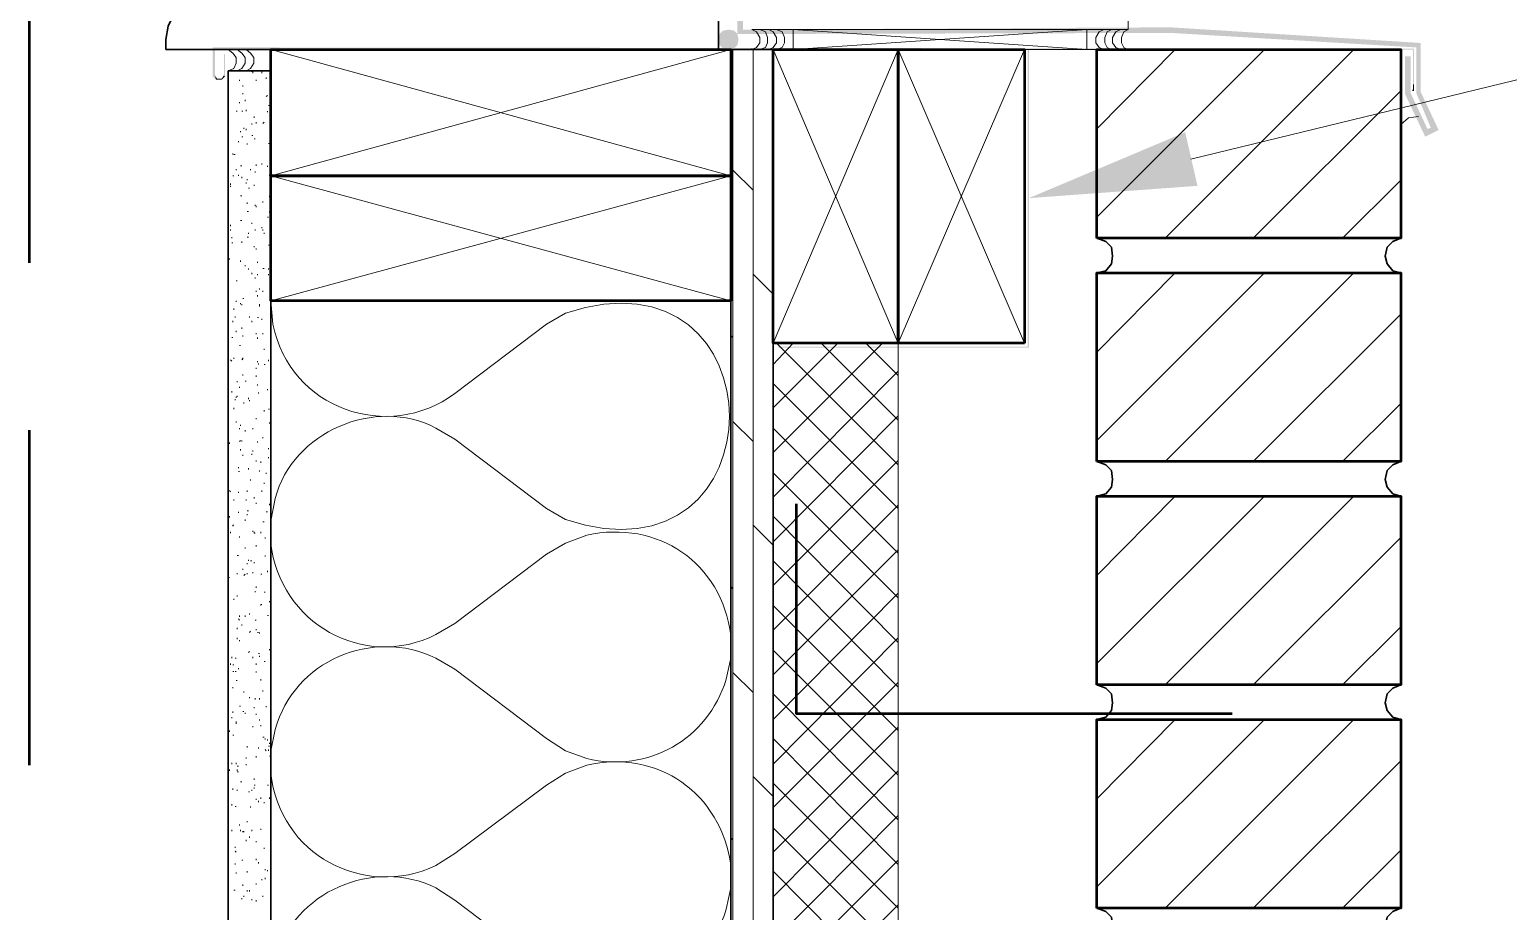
# Model space of a CAD drawing. Header units: inches. Extents: x 5 to 516, y -193 to 129.
# Drawn here: x 20.626 to 22.097, y -185.752 to -184.875 of the extents above; entities that cross this region are included whole.
import ezdxf

# ---------------------------------------------------------------- set-up
doc = ezdxf.new("R2010")
doc.units = ezdxf.units.IN
doc.header["$MEASUREMENT"] = 0
doc.layers.add('PDF7_Geometry', color=7, linetype='Continuous')
doc.layers.add('PDF7_Solid Fills', color=7, linetype='Continuous')

msp = doc.modelspace()

# ---------------------------------------------------------------- hatches: boundary and pattern name
at = {"layer": 'PDF7_Solid Fills', "transparency": 33554559}
for points in [[(21.3391066, -184.8135616), (21.3346622, -184.8091172), (21.3302179, -184.8135618), (21.3302181, -184.8791172), (21.7613292, -184.8780062), (21.7613301, -184.8724508), (21.3357745, -184.8746732), (21.3357745, -184.8157843), (21.3357711, -184.8157838), (21.3368822, -184.8135616), (21.3368844, -184.8135616)], [(21.3313303, -184.8846726), (21.3302192, -184.8791171), (21.3268848, -184.875784), (21.3213296, -184.8746731), (21.3157731, -184.8757841), (21.312441, -184.8791173), (21.3113299, -184.8846729), (21.312441, -184.890228), (21.3157744, -184.8935613), (21.3213287, -184.8946729), (21.326886, -184.8935617), (21.3302181, -184.890228)], [(21.7613298, -184.8724509), (21.7613298, -184.8780065), (22.0057742, -184.8924507), (22.0102187, -184.8880065)], [(20.8079967, -184.9213395), (20.8113301, -184.9246729), (20.8102189, -184.9202284), (20.8079967, -184.8924506)], [(21.8779945, -184.8935617), (20.8079967, -184.8924507), (20.8102189, -184.8935618), (21.8779945, -184.8946729)], [(21.8779974, -184.8935617), (21.8779974, -184.8946729), (22.0024418, -184.8946728), (22.0035529, -184.8935617)], [(22.0102176, -184.8880058), (22.0057732, -184.8924503), (22.0057733, -184.9380062), (22.0202178, -184.9724505), (22.016885, -184.9735614), (21.9946619, -184.9391177), (22.0146613, -184.9813396), (22.0279954, -184.9746728), (22.0102176, -184.9368947)], [(21.994664, -184.9391169), (22.0168863, -184.9735613), (22.0002196, -184.9380058), (22.000216, -184.938006), (22.0002169, -184.9013394), (21.9946604, -184.9013394), (21.9946604, -184.9391171)], [(20.8102166, -184.9202285), (20.8113277, -184.9246729), (20.8168843, -184.9246727), (20.8202186, -184.9213394), (20.8191075, -184.9202283), (20.8168854, -184.9235617), (20.8124388, -184.9235618)], [(21.3702165, -185.1902282), (21.3713276, -185.1913393), (21.6202176, -185.1913393), (21.6191054, -185.1902282)]]:
    msp.add_hatch(color=256, dxfattribs=at).paths.add_polyline_path(points)

# ---------------------------------------------------------------- linework, layer by layer
at = {"layer": 'PDF7_Geometry', "lineweight": 15}
for points in [[(21.3446625, -184.8746731), (21.719107, -184.8746731), (21.719107, -184.7080064), (21.719107, -183.165784)], [(21.7813267, -185.0035618), (24.501327, -184.3413396), (25.0024381, -184.3413396)], [(21.3446631, -184.8746728), (21.3491075, -184.876895), (21.3524409, -184.8824506), (21.3524409, -184.8880061), (21.3491075, -184.8924506), (21.3446631, -184.8946728), (21.3446631, -184.8935617)], [(21.3524394, -184.8946728), (21.357995, -184.8924506), (21.3602172, -184.8880061), (21.3602172, -184.8824506), (21.357995, -184.876895), (21.3524394, -184.8746728)], [(21.3613279, -184.8946728), (21.3657724, -184.8924506), (21.3691057, -184.8880061), (21.3691057, -184.8824506), (21.3657724, -184.876895), (21.3613279, -184.8746728)], [(21.3691043, -184.8946728), (21.3746598, -184.8924506), (21.376882, -184.8880061), (21.376882, -184.8824506), (21.3746598, -184.876895), (21.3691043, -184.8746728)], [(21.3857736, -184.8946731), (21.3857736, -184.8746731), (21.6779959, -184.8946731), (21.6779959, -184.8746731)], [(21.6779964, -184.8746731), (21.3857742, -184.8946731)], [(21.6946613, -184.8746731), (21.6902168, -184.8768953), (21.6868835, -184.8824508), (21.6868835, -184.8880064), (21.6902168, -184.8924508), (21.6946613, -184.8946731)], [(21.7024376, -184.8746731), (21.6979932, -184.8768953), (21.695771, -184.8824508), (21.695771, -184.8880064), (21.6979932, -184.8924508), (21.7024376, -184.8946731)], [(21.7113307, -184.8746731), (21.7068862, -184.8768953), (21.7035529, -184.8824508), (21.7035529, -184.8880064), (21.7068862, -184.8924508), (21.7113307, -184.8946731)], [(21.719107, -184.8746731), (21.7146626, -184.8768953), (21.7124403, -184.8824508), (21.7124403, -184.8880064), (21.7146626, -184.8924508), (21.719107, -184.8946731)], [(20.8235494, -184.9157836), (20.8291049, -184.9135614), (20.8313272, -184.9080058), (20.8313272, -184.9024503), (20.8279938, -184.8980058), (20.8235494, -184.8946725)], [(20.8324379, -184.9157836), (20.8368824, -184.9135614), (20.8402157, -184.9080058), (20.8402157, -184.9024503), (20.8368824, -184.8980058), (20.8324379, -184.8946725)], [(20.8413264, -184.9157836), (20.8457709, -184.9135614), (20.8491042, -184.9080058), (20.8491042, -184.9024503), (20.8457709, -184.8980058), (20.8413264, -184.8946725)], [(20.8657716, -185.1446728), (21.3235494, -185.0202283), (20.8657716, -184.8946728)], [(21.3235494, -184.8946728), (20.8657716, -185.0202284), (21.3235494, -185.1446728)], [(21.3257738, -190.8957844), (21.3257738, -184.8946728)], [(21.719107, -184.8946728), (21.3446625, -184.8946728)], [(21.3457707, -190.8957844), (21.3457707, -184.8946728)], [(21.6157717, -185.1868951), (21.4902161, -184.8946728), (21.3657717, -185.1868951)], [(21.3657722, -184.8946728), (21.4902167, -185.1868951), (21.6157722, -184.8946728)], [(21.6879972, -184.9735613), (21.7657749, -184.8946724)], [(21.6879972, -185.0613395), (21.8546638, -184.8946728)], [(21.7557733, -185.0824503), (21.9435511, -184.8946725)], [(20.8346623, -184.9257843), (20.8346623, -184.9246732)], [(20.8468829, -184.9168947), (20.8468829, -184.9157836)], [(20.8479951, -184.9168947), (20.8479951, -184.9180058)], [(20.8513272, -184.9246727), (20.8513272, -184.9257838)], [(20.8568836, -184.9180058), (20.8568836, -184.9168946)], [(20.8613279, -184.9235617), (20.8613279, -184.9224505)], [(21.3257738, -184.9313397), (21.3235516, -184.9291175)], [(20.8379944, -184.9313397), (20.8379944, -184.9302286)], [(20.8379944, -184.9391171), (20.8379944, -184.938006)], [(20.8624401, -184.9402282), (20.861329, -184.9413393)], [(21.8435509, -185.0824503), (21.9902176, -184.9357836)], [(22.0024413, -184.9357839), (22.0024413, -184.9346728)], [(20.8313302, -184.9557843), (20.8324414, -184.9557843)], [(20.8346623, -184.9468952), (20.8346623, -184.9480063)], [(20.8379944, -184.9557843), (20.8368833, -184.9557843)], [(20.8402188, -184.9457835), (20.8402188, -184.9446724)], [(20.8413264, -184.9557843), (20.8413264, -184.9546731)], [(20.8624401, -184.9568953), (20.8624401, -184.9557842)], [(20.86466, -184.9502284), (20.8635488, -184.9502284)], [(20.8391066, -184.9735613), (20.8391066, -184.9724502)], [(20.8413264, -184.9746729), (20.8413264, -184.9735618)], [(20.8468829, -184.9691171), (20.8468829, -184.9680059)], [(20.8491073, -184.9624507), (20.8491073, -184.9613395)], [(20.8513272, -184.9668949), (20.8513272, -184.968006)], [(20.859108, -184.9668949), (20.8579969, -184.968006)], [(22.0079932, -184.9613396), (21.9979932, -184.9624507), (21.9902154, -184.9691174)], [(20.8335501, -184.9868952), (20.8335501, -184.9857841)], [(20.8357745, -184.9768951), (20.8357745, -184.975784)], [(20.8379944, -184.9813399), (20.8368833, -184.9813399)], [(20.8424386, -184.9891174), (20.8424386, -184.9880063)], [(20.8479951, -184.9802283), (20.846884, -184.9802283)], [(20.8502195, -184.983562), (20.8491084, -184.983562)], [(20.86466, -184.9880063), (20.8635488, -184.9880063)], [(20.8279937, -184.999117), (20.8279937, -184.9980059)], [(20.830218, -184.999117), (20.8291069, -184.999117)], [(20.8313302, -185.014673), (20.8313302, -185.0135619)], [(20.8368822, -185.0102288), (20.8357711, -185.0102288)], [(20.8457707, -185.014673), (20.8457707, -185.0135619)], [(20.8502195, -185.0168952), (20.8502195, -185.015784)], [(20.8513272, -185.0091177), (20.8513272, -185.0102288)], [(20.8568836, -185.0091177), (20.8568836, -185.0080066)], [(20.8624401, -185.0113398), (20.8624401, -185.0102287)], [(21.3457707, -185.0346728), (21.3257707, -185.0146728)], [(20.8257738, -185.0280058), (20.8257738, -185.0291169)], [(20.8257738, -185.0313396), (20.8257738, -185.0302285)], [(20.8291058, -185.0202283), (20.8279947, -185.0202283)], [(20.8335501, -185.0202283), (20.8335501, -185.0191172)], [(20.8368822, -185.0224505), (20.8368822, -185.0213394)], [(20.8413264, -185.0280058), (20.8413264, -185.0268947)], [(20.8424386, -185.0246726), (20.8424386, -185.0235615)], [(20.8435508, -185.0324506), (20.8446619, -185.0324506)], [(20.8491073, -185.0302285), (20.8491073, -185.0291174)], [(20.86466, -185.0202283), (20.86466, -185.0191172)], [(21.9324407, -185.0824503), (21.9902185, -185.0246725)], [(20.8368822, -185.0402287), (20.8357711, -185.0402287)], [(20.8424386, -185.0480061), (20.8424386, -185.046895)], [(20.8579958, -185.0468951), (20.8579958, -185.045784)], [(20.86466, -185.0413397), (20.86466, -185.0402286)], [(20.8424386, -185.0557836), (20.8435498, -185.0557836)], [(20.8502195, -185.0502283), (20.8502195, -185.0491171)], [(20.8513272, -185.0513393), (20.8513272, -185.0502282)], [(20.8635523, -185.0613395), (20.8624412, -185.0613395)], [(20.86466, -185.0557836), (20.86466, -185.0568947)], [(20.8257738, -185.0702286), (20.8257738, -185.0691175)], [(20.8257738, -185.0746728), (20.8257738, -185.0735617)], [(20.8368822, -185.0646732), (20.8357711, -185.0646732)], [(20.8435508, -185.078006), (20.8435508, -185.0768949)], [(20.8468829, -185.0680064), (20.8468829, -185.0668953)], [(20.8502195, -185.0746728), (20.8502195, -185.0735617)], [(20.8568836, -185.0713396), (20.8568836, -185.0724508)], [(20.8579958, -185.0735618), (20.8579958, -185.0746729)], [(20.859108, -185.078006), (20.859108, -185.0768949)], [(20.826886, -185.0824503), (20.826886, -185.0813392)], [(20.826886, -185.0868951), (20.8279971, -185.0868951)], [(20.8368822, -185.0868951), (20.8368822, -185.085784)], [(20.8435508, -185.0813392), (20.8424397, -185.0813392)], [(20.8491073, -185.0913394), (20.8491073, -185.0902283)], [(20.86466, -185.0891173), (20.8635488, -185.0891173)], [(20.8246616, -185.1035617), (20.8246616, -185.1024506)], [(20.8357745, -185.1057838), (20.8357745, -185.1046727)], [(20.8513272, -185.0935621), (20.8513272, -185.092451)], [(20.8524394, -185.1068949), (20.8524394, -185.1057838)], [(20.8402188, -185.109117), (20.8402188, -185.1102281)], [(20.8435508, -185.1135618), (20.8435508, -185.1124507)], [(20.8468829, -185.1180061), (20.8468829, -185.116895)], [(20.8524394, -185.1191172), (20.8524394, -185.1180061)], [(20.8579958, -185.1124502), (20.8591069, -185.1124502)], [(20.8635523, -185.1124502), (20.8635523, -185.1135613)], [(20.8635523, -185.1191172), (20.8635523, -185.1180061)], [(21.3657722, -185.1380059), (21.3457722, -185.1180059)], [(21.6879972, -185.1957836), (21.7657749, -185.1168947)], [(21.6879972, -185.2835617), (21.8546638, -185.116895)], [(21.7557733, -185.3046725), (21.9435511, -185.1168948)], [(20.8313302, -185.1246731), (20.8324414, -185.1246731)], [(20.8502195, -185.1224509), (20.8502195, -185.1213398)], [(20.8513272, -185.1357837), (20.8513272, -185.1346726)], [(20.8546638, -185.1335616), (20.8546638, -185.1324505)], [(20.8579958, -185.1346727), (20.8579958, -185.1357838)], [(20.8313302, -185.1446728), (20.8313302, -185.1457839)], [(20.8357745, -185.1480066), (20.8357745, -185.1468955)], [(20.8368822, -185.1480066), (20.8368822, -185.1491177)], [(20.8391066, -185.1424507), (20.8379955, -185.1424507)], [(20.8524394, -185.140228), (20.8524394, -185.1391169)], [(20.8546638, -185.1502288), (20.8546638, -185.1491177), (20.8546638, -185.1480065)], [(20.8657722, -185.1446728), (20.8679944, -185.1680062)], [(20.8279937, -185.1657836), (20.8279937, -185.1646725)], [(20.8291058, -185.1535619), (20.8291058, -185.1524508)], [(20.830218, -185.1613394), (20.830218, -185.1602283)], [(20.844663, -185.1602283), (20.844663, -185.1613394)], [(20.8468829, -185.1657836), (20.8468829, -185.1646725)], [(20.8524394, -185.1613394), (20.8535505, -185.1613394)], [(20.8568836, -185.1635615), (20.8568836, -185.1624504)], [(21.1591068, -185.1568951), (21.1402179, -185.1680062)], [(21.8435509, -185.3046725), (21.9902176, -185.1580059)], [(20.8313302, -185.1757844), (20.8313302, -185.1746733)], [(20.8368822, -185.1713395), (20.8368822, -185.1724507)], [(20.8379944, -185.1791176), (20.8379944, -185.1802287)], [(20.8513272, -185.1780065), (20.8513272, -185.1768954)], [(20.8579958, -185.1768954), (20.8579958, -185.1780065)], [(21.0491055, -185.2368951), (21.1402166, -185.1680062)], [(21.3257738, -185.1813397), (21.3235516, -185.1791175)], [(20.826886, -185.1813397), (20.8279971, -185.1813397)], [(20.8357745, -185.1891172), (20.8346634, -185.1891172)], [(20.8524394, -185.1824508), (20.8524394, -185.1813397)], [(20.859108, -185.1924504), (20.859108, -185.1935615)], [(21.3657722, -185.2513391), (21.4302166, -185.1868947)], [(21.3657722, -185.295784), (21.4746611, -185.1868951)], [(21.3657722, -185.2080064), (21.3857722, -185.1868953)], [(21.4902161, -185.3080063), (21.369105, -185.1868952)], [(21.4902161, -185.263562), (21.4135494, -185.1868953)], [(21.4902161, -185.2191171), (21.4579939, -185.1868948)], [(20.8257738, -185.2035621), (20.8268849, -185.2046733)], [(20.8291058, -185.2024505), (20.8291058, -185.2013394)], [(20.8368822, -185.2024505), (20.8379933, -185.2035616)], [(20.8379944, -185.2013395), (20.8379944, -185.2024506)], [(20.8524394, -185.2057843), (20.8524394, -185.2046732)], [(20.8535516, -185.2068953), (20.8535516, -185.2080065)], [(20.859108, -185.2080064), (20.8602191, -185.2080064)], [(20.8635523, -185.2046732), (20.8635523, -185.2035621)], [(20.8379944, -185.218006), (20.8379944, -185.2191171)], [(20.8513272, -185.2124507), (20.8513272, -185.2113396)], [(20.8513272, -185.2202281), (20.8513272, -185.219117)], [(21.3657722, -185.3402284), (21.4902167, -185.2146728)], [(20.826886, -185.2357842), (20.826886, -185.2346731)], [(20.8324379, -185.224673), (20.8324379, -185.2257841)], [(20.8346623, -185.2313399), (20.8346623, -185.2302288)], [(20.8413264, -185.224673), (20.8402153, -185.224673)], [(20.8524394, -185.2291172), (20.8524394, -185.2280061)], [(20.8535516, -185.2357842), (20.8535516, -185.2368953)], [(20.8624401, -185.2335621), (20.8624401, -185.2324509)], [(21.4902161, -185.3513396), (21.3657717, -185.2268951)], [(20.8291058, -185.2524507), (20.8291058, -185.2513396)], [(20.830218, -185.2435617), (20.830218, -185.2424505)], [(20.8313302, -185.2413395), (20.8313302, -185.2402284)], [(20.8324379, -185.2402285), (20.8324379, -185.2391173)], [(20.8391066, -185.2468949), (20.8391066, -185.2457837)], [(20.8435508, -185.2424506), (20.8435508, -185.2413395)], [(20.844663, -185.2446727), (20.844663, -185.2435616)], [(20.859108, -185.2546729), (20.859108, -185.2535618)], [(20.86466, -185.2524507), (20.8635488, -185.2524507)], [(21.9324407, -185.3046725), (21.9902185, -185.2468948)], [(20.8313302, -185.2657841), (20.8313302, -185.264673)], [(20.8357745, -185.2691173), (20.8357745, -185.2680062)], [(20.8513272, -185.2613398), (20.8513272, -185.262451)], [(20.86466, -185.2668952), (20.86466, -185.2657841)], [(21.3457707, -185.2846728), (21.3257707, -185.2646728)], [(21.3657722, -185.3846727), (21.4902167, -185.2591171)], [(20.8346623, -185.2724505), (20.8346623, -185.2713394)], [(20.8402188, -185.2746726), (20.8402188, -185.2735615)], [(20.8479951, -185.2724505), (20.8479951, -185.2713394)], [(20.8579958, -185.2813396), (20.8579958, -185.2802285)], [(21.0302179, -185.2713396), (21.0491068, -185.2824507), (21.1402179, -185.3513396), (21.1591068, -185.3624507)], [(21.4902161, -185.3957839), (21.3657717, -185.2713395)], [(20.8246616, -185.2857839), (20.8246616, -185.286895)], [(20.8357745, -185.2835617), (20.8346634, -185.2846728)], [(20.8357745, -185.2935619), (20.8357745, -185.2924508)], [(20.8368822, -185.2846728), (20.8368822, -185.2835617)], [(20.8468829, -185.2980061), (20.8468829, -185.296895)], [(20.8479951, -185.294673), (20.8479951, -185.2935618)], [(20.8524394, -185.2857839), (20.8524394, -185.2846727)], [(20.8635523, -185.2924508), (20.8635523, -185.2913397)], [(20.8335501, -185.3113395), (20.8335501, -185.3102284)], [(20.8379944, -185.2991172), (20.8379944, -185.2980061)], [(20.8435508, -185.3113395), (20.8435508, -185.3124506)], [(20.8513272, -185.3035615), (20.8513272, -185.3046726)], [(20.8557714, -185.3057836), (20.8557714, -185.3046725)], [(20.8635523, -185.3013393), (20.8635523, -185.3002282)], [(21.3657722, -185.4280065), (21.4902167, -185.3035621)], [(20.8346623, -185.3146733), (20.8335512, -185.3146733)], [(20.8457707, -185.3235618), (20.8457707, -185.3224507)], [(20.8546638, -185.3146733), (20.8546638, -185.3135622)], [(20.859108, -185.326895), (20.859108, -185.3257839)], [(20.8613279, -185.3157843), (20.8613279, -185.3168954)], [(21.4902161, -185.4402282), (21.3657717, -185.3157838)], [(20.8246616, -185.3335614), (20.8257727, -185.3346725)], [(20.8335501, -185.3346725), (20.8335501, -185.3357836)], [(20.8424386, -185.3346725), (20.8424386, -185.3335613)], [(20.8491073, -185.3402284), (20.8491073, -185.3413395)], [(20.8568836, -185.3335614), (20.8568836, -185.3346725)], [(20.8702179, -185.3413396), (20.8657734, -185.3635618), (20.8657734, -185.385784)], [(21.6879972, -185.4180058), (21.7657749, -185.3391169)], [(21.6879972, -185.505784), (21.8546638, -185.3391173)], [(21.7557733, -185.5268948), (21.9435511, -185.339117)], [(20.8291058, -185.3435621), (20.8291058, -185.342451)], [(20.8335501, -185.3557838), (20.8335501, -185.3546727)], [(20.8413264, -185.3435621), (20.8413264, -185.342451)], [(20.8424386, -185.3535617), (20.8435498, -185.3535617)], [(20.8513272, -185.3457842), (20.8513272, -185.3468954)], [(20.8613279, -185.3546728), (20.862439, -185.3546728)], [(20.86466, -185.3480064), (20.86466, -185.3468953)], [(21.3657722, -185.4724503), (21.4902167, -185.3480058)], [(20.8246616, -185.3602281), (20.8246616, -185.359117)], [(20.8279937, -185.3680061), (20.8279937, -185.3691172)], [(20.8291058, -185.3680061), (20.8279947, -185.3680061)], [(20.8402188, -185.3624502), (20.8402188, -185.3635613)], [(20.8424386, -185.3568949), (20.8424386, -185.358006)], [(20.8579958, -185.3646729), (20.8591069, -185.3646729)], [(21.3657722, -185.3880059), (21.3457722, -185.3680059)], [(21.4902161, -185.4846731), (21.3657717, -185.3591176)], [(20.8257738, -185.3757842), (20.8257738, -185.374673)], [(20.8346623, -185.3802284), (20.8346623, -185.3791173)], [(20.8479951, -185.3746731), (20.8479951, -185.373562)], [(20.8491073, -185.3757842), (20.8491073, -185.374673)], [(20.8502195, -185.3757842), (20.8491084, -185.3757842)], [(20.8557714, -185.3757842), (20.8557714, -185.374673)], [(20.8602157, -185.3813395), (20.8602157, -185.3802284)], [(21.1802179, -185.378006), (21.1591068, -185.3857838), (21.1402179, -185.3968949)], [(21.8435509, -185.5268948), (21.9902176, -185.3802281)], [(20.8335501, -185.3980066), (20.832439, -185.3980066)], [(20.8402188, -185.3913396), (20.8402188, -185.3902285)], [(20.8513272, -185.3880059), (20.8513272, -185.389117)], [(20.8602157, -185.3991177), (20.8602157, -185.3980066)], [(21.0302179, -185.4768951), (21.0491068, -185.465784), (21.1402179, -185.3968951)], [(21.3657722, -185.5168952), (21.4902167, -185.3924507)], [(20.8379944, -185.4124505), (20.8379944, -185.4113394)], [(20.8424386, -185.4068951), (20.8424386, -185.405784)], [(20.8435508, -185.4035619), (20.8435508, -185.4024508)], [(20.8468829, -185.4035619), (20.8457718, -185.4035619)], [(20.8479951, -185.4157837), (20.8479951, -185.4146726)], [(20.8491073, -185.404673), (20.8491073, -185.4057841)], [(20.8624401, -185.4135615), (20.8624401, -185.4146726)], [(21.4902161, -185.5291169), (21.3657717, -185.4035614)], [(20.8246616, -185.4202285), (20.8235505, -185.4202285)], [(20.8324379, -185.4168947), (20.8324379, -185.4157836)], [(20.8402188, -185.4168947), (20.8391077, -185.4180058)], [(20.8424386, -185.4168947), (20.8424386, -185.4157836)], [(20.8513272, -185.4302287), (20.8513272, -185.4291175)], [(20.8568836, -185.4168947), (20.8557725, -185.4168947)], [(21.3257738, -185.4313397), (21.3235516, -185.4291175)], [(20.8291058, -185.4424504), (20.8291058, -185.4413393)], [(20.8324379, -185.4391172), (20.8324379, -185.4380061)], [(20.8502195, -185.4346729), (20.8502195, -185.4335618)], [(20.8602157, -185.4346729), (20.8591046, -185.4346729)], [(20.86466, -185.4446725), (20.86466, -185.4435614)], [(21.3657722, -185.5613395), (21.4902167, -185.435784)], [(20.8346623, -185.4580064), (20.8346623, -185.4591175)], [(20.8402188, -185.4580064), (20.8402188, -185.4591175)], [(20.844663, -185.4568954), (20.844663, -185.4557843)], [(20.8557714, -185.4480063), (20.8557714, -185.4468952)], [(20.8568836, -185.4468952), (20.8557725, -185.4468952)], [(20.8635523, -185.4580064), (20.8624412, -185.4580064)], [(21.4902161, -185.5724508), (21.3657717, -185.4480063)], [(20.8324379, -185.4713392), (20.8324379, -185.4702281)], [(20.8335501, -185.4613396), (20.8346612, -185.4624507)], [(20.8368822, -185.466895), (20.8368822, -185.4680061)], [(20.8457707, -185.4735614), (20.8446596, -185.4746725)], [(20.8513272, -185.4624507), (20.8502161, -185.4624507)], [(20.8513272, -185.4724503), (20.8513272, -185.4713392)], [(21.9324407, -185.5268948), (21.9902185, -185.469117)], [(20.8324379, -185.4813399), (20.8324379, -185.4802288)], [(20.8346623, -185.4835621), (20.8346623, -185.482451)], [(20.8524394, -185.474673), (20.8535505, -185.474673)], [(20.8546638, -185.474673), (20.8546638, -185.4757841)], [(21.3191068, -185.5213393), (21.3235512, -185.5002282), (21.3235512, -185.478006)], [(21.3657722, -185.6057839), (21.4902167, -185.4802283)], [(20.8235494, -185.4946727), (20.8235494, -185.4935616)], [(20.826886, -185.499117), (20.826886, -185.5002281)], [(20.8313302, -185.5002281), (20.8302191, -185.5002281)], [(20.844663, -185.4935617), (20.8435519, -185.4946728)], [(20.8479951, -185.499117), (20.8479951, -185.5002281)], [(20.8535516, -185.4957838), (20.8546627, -185.4957838)], [(20.8546638, -185.4980059), (20.8546638, -185.499117)], [(20.859108, -185.5035618), (20.8602191, -185.5035618)], [(20.86466, -185.4924506), (20.86466, -185.4913395)], [(21.0302179, -185.5002282), (21.0491068, -185.5113393), (21.1402179, -185.5802282), (21.1591068, -185.5924504), (21.1802179, -185.6002282)], [(21.4902161, -185.6168951), (21.3657717, -185.4924506)], [(20.8257738, -185.506895), (20.8257738, -185.5057839)], [(20.8291058, -185.506895), (20.8279947, -185.506895)], [(20.8291058, -185.513562), (20.8279947, -185.513562)], [(20.8313302, -185.513562), (20.8302191, -185.513562)], [(20.8335501, -185.5113399), (20.8335501, -185.5102287)], [(20.8513272, -185.506895), (20.8513272, -185.5057839)], [(20.8513272, -185.5146731), (20.8513272, -185.5135619)], [(21.3457707, -185.5346728), (21.3257707, -185.5146728)], [(20.8279937, -185.5291169), (20.8279937, -185.530228)], [(20.8324379, -185.5224505), (20.8313268, -185.5224505)], [(20.8557714, -185.5213395), (20.8557714, -185.5224506)], [(20.8579958, -185.5335617), (20.8579958, -185.5324506)], [(21.3657722, -185.6491177), (21.4902167, -185.5246732)], [(20.8391066, -185.5346728), (20.8391066, -185.5335617)], [(20.844663, -185.5391176), (20.844663, -185.5402288)], [(20.8502195, -185.5402287), (20.8502195, -185.5413398)], [(20.8546638, -185.5413398), (20.8546638, -185.5402287)], [(21.4902161, -185.6613394), (21.3657717, -185.5357839)], [(20.826886, -185.5602285), (20.826886, -185.5591173)], [(20.8279937, -185.5535615), (20.8279937, -185.5546726)], [(20.8357745, -185.5480062), (20.8346634, -185.5480062)], [(20.8391066, -185.5535615), (20.8379955, -185.5535615)], [(20.8402188, -185.5557836), (20.8402188, -185.5546725)], [(20.8491073, -185.5502283), (20.8491073, -185.5491172)], [(20.8513272, -185.5568947), (20.8513272, -185.5557836)], [(20.8546638, -185.5613395), (20.8546638, -185.5624506)], [(20.8613279, -185.5491172), (20.8613279, -185.5480061)], [(21.6879972, -185.640228), (21.7657749, -185.5613391)], [(21.6879972, -185.7280062), (21.8546638, -185.5613395)], [(21.7557733, -185.749117), (21.9435511, -185.5613392)], [(20.8246616, -185.5735618), (20.8246616, -185.5724507)], [(20.8279937, -185.576895), (20.8291048, -185.576895)], [(20.8313302, -185.5657844), (20.8313302, -185.5646733), (20.8313302, -185.5635622)], [(20.8479951, -185.5691176), (20.8479951, -185.5680064)], [(20.8557714, -185.5680065), (20.8557714, -185.5668954)], [(20.8702179, -185.5713393), (20.8657734, -185.5924504), (20.8657734, -185.6146727)], [(21.3657722, -185.6935615), (21.4902167, -185.569117)], [(20.8424386, -185.5891173), (20.8424386, -185.5880062)], [(20.8535516, -185.5902284), (20.8535516, -185.5891173)], [(20.859108, -185.5791171), (20.8579969, -185.5791171)], [(20.8602157, -185.5813393), (20.8602157, -185.5802282)], [(20.8602157, -185.5913394), (20.8613268, -185.5924505)], [(20.8624401, -185.5824503), (20.8624401, -185.5813392)], [(20.8635523, -185.5880062), (20.8646634, -185.5880062)], [(20.8635523, -185.5924511), (20.8635523, -185.59134)], [(20.86466, -185.5857841), (20.86466, -185.584673)], [(21.4902161, -185.7057843), (21.3657717, -185.5802288)], [(20.826886, -185.6057839), (20.826886, -185.6046727)], [(20.8313302, -185.6057839), (20.8313302, -185.6046727)], [(20.8413264, -185.6002285), (20.8413264, -185.5991174)], [(20.8413264, -185.6068949), (20.8413264, -185.6057838)], [(20.8513272, -185.5991175), (20.8513272, -185.5980064)], [(20.86466, -185.5980064), (20.8657711, -185.5980064)], [(21.8435509, -185.749117), (21.9902176, -185.6024503)], [(20.8246616, -185.6124503), (20.8246616, -185.6113391)], [(20.8324379, -185.6124503), (20.8324379, -185.6113391)], [(20.8335501, -185.608006), (20.832439, -185.608006)], [(20.8335501, -185.6135619), (20.832439, -185.6135619)], [(20.8491073, -185.6202288), (20.8491073, -185.62134)], [(21.1802179, -185.6068951), (21.1591068, -185.6146729), (21.1402179, -185.6268951)], [(21.3657722, -185.6380059), (21.3457722, -185.6180059)], [(21.3657722, -185.7380064), (21.4902167, -185.6124508)], [(20.8279937, -185.6313395), (20.8279937, -185.6302284)], [(20.8324379, -185.6324506), (20.8324379, -185.6313395)], [(20.8357745, -185.623562), (20.8368856, -185.623562)], [(20.8435508, -185.6335616), (20.8446619, -185.6335616)], [(20.8468829, -185.6313395), (20.8468829, -185.6324506)], [(20.8491073, -185.6268952), (20.8502184, -185.6268952)], [(20.8491073, -185.6302284), (20.8491073, -185.6291173)], [(20.8635523, -185.6268952), (20.8624412, -185.6268952)], [(21.0302179, -185.7068949), (21.0491068, -185.6946727), (21.1402179, -185.6268949)], [(21.4902161, -185.749117), (21.3657717, -185.6246726)], [(20.826886, -185.646895), (20.826886, -185.6457839)], [(20.8313302, -185.6480066), (20.8302191, -185.6480066)], [(20.8457707, -185.6491177), (20.8457707, -185.6480066)], [(20.8513272, -185.640228), (20.8513272, -185.6413391)], [(20.8535516, -185.6435618), (20.8535516, -185.6424507)], [(20.8557714, -185.639117), (20.8557714, -185.6402281)], [(20.859108, -185.6446729), (20.859108, -185.6435618)], [(20.86466, -185.640228), (20.86466, -185.6391169)], [(20.8424386, -185.6635616), (20.8424386, -185.6624504)], [(21.3657722, -185.7824507), (21.4902167, -185.6568951)], [(20.826886, -185.6713396), (20.826886, -185.6724507)], [(20.8346623, -185.6657837), (20.8346623, -185.6668948)], [(20.8357745, -185.6724506), (20.8357745, -185.6713395)], [(20.8379944, -185.6724506), (20.8379944, -185.6735618)], [(20.8391066, -185.6735617), (20.8391066, -185.6724506)], [(20.844663, -185.6791176), (20.844663, -185.6780065)], [(20.8468829, -185.6713396), (20.8468829, -185.6724507)], [(20.8557714, -185.6713396), (20.8557714, -185.6702285)], [(21.3257738, -185.6813397), (21.3235516, -185.6791175)], [(21.4902161, -185.7935619), (21.3657717, -185.6691175)], [(20.830218, -185.6891172), (20.830218, -185.6880061)], [(20.830218, -185.6924504), (20.8313292, -185.6935615)], [(20.8413264, -185.6824508), (20.8413264, -185.6813397)], [(20.8513272, -185.6824508), (20.8513272, -185.6835619)], [(20.859108, -185.6902283), (20.859108, -185.6891172)], [(21.9324407, -185.749117), (21.9902185, -185.6913392)], [(20.830218, -185.7057843), (20.830218, -185.7046732)], [(20.8379944, -185.7013395), (20.8368833, -185.7013395)], [(20.8513272, -185.7002284), (20.8513272, -185.7013395)], [(20.8535516, -185.7035622), (20.8535516, -185.7046733)], [(21.3191068, -185.7502285), (21.3235512, -185.7291174), (21.3235512, -185.7068951)], [(21.3657722, -185.825784), (21.4902167, -185.7013395)], [(20.8313302, -185.7146728), (20.8313302, -185.7135617)], [(20.8424386, -185.7135618), (20.8424386, -185.7124507)], [(20.8568836, -185.7213392), (20.8568836, -185.7202281)], [(20.8602157, -185.7113397), (20.8602157, -185.7102285)], [(20.8602157, -185.7202282), (20.8602157, -185.7191171)], [(20.8624401, -185.7124507), (20.8624401, -185.7113396)], [(21.4902161, -185.8380063), (21.3657717, -185.7124507)], [(20.830218, -185.73134), (20.8291069, -185.73134)], [(20.8368822, -185.7402285), (20.8368822, -185.7391174)], [(20.8379944, -185.7257841), (20.8379944, -185.7268952)], [(20.8391066, -185.7380064), (20.8391066, -185.7368953)], [(20.8424386, -185.732451), (20.8424386, -185.7313399)], [(20.844663, -185.732451), (20.844663, -185.7313399)], [(20.8513272, -185.724673), (20.8513272, -185.7257841)], [(20.8579958, -185.7368953), (20.8579958, -185.7380064)], [(21.0302179, -185.7291174), (21.0491068, -185.7413396), (21.1402179, -185.8102285), (21.1591068, -185.8213396), (21.1802179, -185.8291174)], [(20.8468829, -185.7413396), (20.8468829, -185.7402285)], [(20.8513272, -185.7424506), (20.8513272, -185.7413395)], [(21.3657722, -185.8702289), (21.4902167, -185.7457844)]]:
    msp.add_lwpolyline(points, dxfattribs=at)
at = {"layer": 'PDF7_Geometry', "lineweight": 50}
for points in [[(20.6257729, -185.1068949), (20.6257729, -184.7735615)], [(20.6257729, -185.6068949), (20.6257729, -185.2735616)], [(21.8224418, -185.5557836), (21.3891084, -185.5557836), (21.3891084, -185.3468947)]]:
    msp.add_lwpolyline(points, dxfattribs=at)
at = {"layer": 'PDF7_Geometry', "lineweight": 35}
for points in [[(20.8024403, -184.8435621), (20.790218, -184.8446732), (20.7779958, -184.8513399), (20.7691069, -184.8602287), (20.7635514, -184.8713399), (20.7613292, -184.8846732), (20.7613292, -184.8946732)], [(21.3113288, -184.8946728), (21.3113288, -184.8435617)], [(20.7613297, -184.8946728), (21.3113298, -184.8946728)], [(21.6879972, -185.116895), (21.696886, -185.1146728), (21.7024416, -185.1080062), (21.7035527, -185.1002284), (21.7024416, -185.0913395), (21.696886, -185.0857839), (21.6879972, -185.0824506)], [(21.9902161, -185.0824503), (21.9824384, -185.0857836), (21.9768828, -185.0913392), (21.9746606, -185.1002281), (21.9768828, -185.1080059), (21.9824384, -185.1146725), (21.9902161, -185.1168948)], [(21.6879972, -185.3391173), (21.696886, -185.3368951), (21.7024416, -185.3302284), (21.7035527, -185.3224506), (21.7024416, -185.3135617), (21.696886, -185.3080062), (21.6879972, -185.3046728)], [(21.9902161, -185.3046725), (21.9824384, -185.3080059), (21.9768828, -185.3135614), (21.9746606, -185.3224503), (21.9768828, -185.3302281), (21.9824384, -185.3368948), (21.9902161, -185.339117)], [(21.6879972, -185.5613395), (21.696886, -185.5591173), (21.7024416, -185.5524506), (21.7035527, -185.5446729), (21.7024416, -185.535784), (21.696886, -185.5302284), (21.6879972, -185.5268951)], [(21.9902161, -185.5268948), (21.9824384, -185.5302281), (21.9768828, -185.5357837), (21.9746606, -185.5446726), (21.9768828, -185.5524503), (21.9824384, -185.559117), (21.9902161, -185.5613392)], [(21.6879972, -185.7835618), (21.696886, -185.7813395), (21.7024416, -185.7746729), (21.7035527, -185.7668951), (21.7024416, -185.7580062), (21.696886, -185.7524507), (21.6879972, -185.7491173)], [(21.9902161, -185.749117), (21.9824384, -185.7524504), (21.9768828, -185.7580059), (21.9746606, -185.7668948), (21.9768828, -185.7746726), (21.9824384, -185.7813392), (21.9902161, -185.7835615)]]:
    msp.add_lwpolyline(points, dxfattribs=at)
at = {"layer": 'PDF7_Geometry', "lineweight": 50}
for points in [[(20.8657716, -185.0202284), (20.8657716, -184.8946728), (21.3235494, -184.8946728), (21.3235494, -185.0202284)], [(21.4902167, -185.1868951), (21.3657722, -185.1868951), (21.3657722, -184.8946728), (21.4902167, -184.8946728)], [(21.6157717, -185.1868951), (21.4902161, -185.1868951), (21.4902161, -184.8946728), (21.6157717, -184.8946728)], [(21.6879972, -185.0824506), (21.6879972, -184.8946728), (21.9902194, -184.8946728), (21.9902194, -185.0824506)], [(20.8657716, -185.1446728), (20.8657716, -185.0202283), (21.3235494, -185.0202283), (21.3235494, -185.1446728)], [(21.6879972, -185.3046728), (21.6879972, -185.116895), (21.9902194, -185.116895), (21.9902194, -185.3046728)], [(21.6879972, -185.5268951), (21.6879972, -185.3391173), (21.9902194, -185.3391173), (21.9902194, -185.5268951)], [(21.6879972, -185.7491173), (21.6879972, -185.5613395), (21.9902194, -185.5613395), (21.9902194, -185.7491173)]]:
    msp.add_lwpolyline(points, close=True, dxfattribs=at)
at = {"layer": 'PDF7_Geometry', "lineweight": 35}
for points in [[(21.3235494, -190.8957844), (21.3235494, -184.8946728), (21.3657717, -184.8946728), (21.3657717, -190.8957844)], [(20.8235494, -190.8535622), (20.8235494, -184.9157836), (20.8657716, -184.9157836), (20.8657716, -190.8535622)]]:
    msp.add_lwpolyline(points, close=True, dxfattribs=at)
at = {"layer": 'PDF7_Geometry', "lineweight": 15}
msp.add_lwpolyline([(21.4902161, -190.8957844), (21.4902161, -185.186895), (21.3657717, -185.186895), (21.3657717, -190.8957844)], close=True, dxfattribs=at)
for points in [[(21.1591068, -185.3624507), (21.3765512, -185.4345618), (21.3765512, -185.084784), (21.1591068, -185.1568951)], [(20.8679944, -185.1680062), (20.8845129, -185.2522654), (20.9829018, -185.2860617), (21.0491055, -185.2368951)], [(21.0302179, -185.2713396), (20.9697919, -185.239784), (20.8874586, -185.2749877), (20.8702179, -185.3413396)], [(21.3235512, -185.478006), (21.3146068, -185.4052282), (21.2507549, -185.3622838), (21.1802179, -185.378006)], [(20.8657734, -185.385784), (20.8747734, -185.46521), (20.9577179, -185.5130803), (21.0302179, -185.4768951)], [(21.0302179, -185.5002282), (20.9669957, -185.470006), (20.8889401, -185.5027652), (20.8702179, -185.5713393)], [(21.1802179, -185.6002282), (21.2415512, -185.6146727), (21.300292, -185.5817097), (21.3191068, -185.5213393)], [(21.3235512, -185.7068951), (21.3141253, -185.6348951), (21.2509586, -185.590784), (21.1802179, -185.6068951)], [(20.8657734, -185.6146727), (20.8745327, -185.6956912), (20.9577179, -185.740543), (21.0302179, -185.7068949)], [(21.0302179, -185.7291174), (20.9681994, -185.69821), (20.8881808, -185.7330248), (20.8702179, -185.8002285)], [(21.1802179, -185.8291174), (21.2418846, -185.8431729), (21.300329, -185.8114877), (21.3191068, -185.7502285)]]:
    msp.add_open_spline(points, degree=3, dxfattribs=at)
at = {"layer": 'PDF7_Solid Fills', "lineweight": 35, "transparency": 33554559}
for points in [[(20.8102166, -184.9202285), (20.8079944, -184.8924507), (20.8102166, -184.8935618)], [(20.8191051, -184.8991176), (20.8202162, -184.9213399), (20.8191051, -184.9202287)], [(20.8202173, -184.8991176), (20.8191062, -184.8991176), (20.8202173, -184.9213399)], [(21.6191043, -185.1902282), (21.6202154, -185.1913393), (21.6191043, -184.8946726)], [(21.6202165, -185.1913393), (21.6191054, -184.8946726), (21.6202165, -184.8946726)], [(22.0035489, -184.8935617), (22.0024378, -184.8946729), (22.0035489, -184.9291173)], [(22.0024413, -184.8946728), (22.0035524, -184.9291173), (22.0024413, -184.9291173)], [(22.0035489, -184.9291175), (22.0024378, -184.9291175), (22.0035489, -184.9357842)], [(22.0024413, -184.9291175), (22.0035524, -184.9357842), (22.0024413, -184.9357842)], [(21.3702165, -189.5768953), (21.3713276, -189.5757842), (21.3702165, -185.1902282)]]:
    msp.add_solid(points, dxfattribs=at)
at = {"layer": 'PDF7_Solid Fills', "lineweight": 50, "transparency": 33554559}
msp.add_solid([(21.7879954, -185.0302285), (21.6202176, -185.0424507), (21.7757731, -184.9768952)], dxfattribs=at)

doc.saveas('drawing.dxf')
